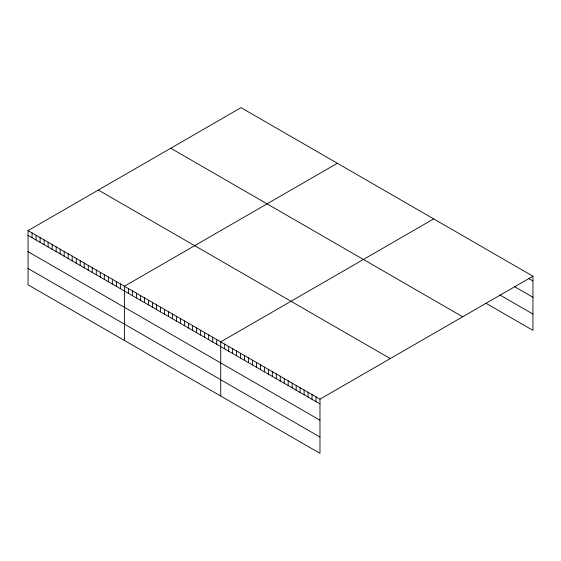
<?xml version="1.0" encoding="UTF-8"?>
<svg xmlns="http://www.w3.org/2000/svg" width="561" height="561" viewBox="0 0 561 561"><rect width="100%" height="100%" fill="white"/><g stroke="black" fill="none" stroke-linecap="round" stroke-linejoin="round"><path stroke-width="0.84" d="M485.966 303.256L532.95 330.38L532.95 276.201L241.027 107.663L28.05 230.62L28.05 284.799L319.973 453.337L319.973 399.166L28.05 230.62M337.357 163.279L124.388 286.243L124.388 340.415M433.695 218.902L220.718 341.859L220.718 396.031M319.973 399.166L532.95 276.201M528.981 278.67L532.95 280.963M514.423 286.573L532.95 297.267M499.865 294.967L532.95 314.069M170.74 148.237L462.671 316.783M98.329 190.046L390.26 358.584M28.05 235.382L319.973 403.927M28.05 251.686L319.973 420.231M28.05 268.488L319.973 437.033M316.004 396.872L316.004 401.634M312.035 394.579L312.035 399.341M308.066 392.286L308.066 397.048M304.097 389.993L304.097 394.755M300.121 387.707L300.121 392.462M296.152 385.414L296.152 390.168M292.183 383.121L292.183 387.875M288.214 380.828L288.214 385.589M284.245 378.535L284.245 383.296M280.276 376.242L280.276 381.003M276.3 373.949L276.3 378.71M272.33 371.655L272.33 376.417M268.361 369.369L268.361 374.124M264.392 367.076L264.392 371.831M260.423 364.783L260.423 369.545M256.454 362.49L256.454 367.252M252.485 360.197L252.485 364.959M248.509 357.904L248.509 362.665M244.54 355.611L244.54 360.372M240.571 353.318L240.571 358.079M236.602 351.032L236.602 355.786M232.633 348.739L232.633 353.493M228.664 346.446L228.664 351.207M224.688 344.152L224.688 348.914M216.707 339.545L216.707 344.3M212.689 337.224L212.689 341.986M208.678 334.91L208.678 339.664M204.667 332.589L204.667 337.35M200.649 330.275L200.649 335.029M196.638 327.954L196.638 332.715M192.619 325.639L192.619 330.401M188.608 323.318L188.608 328.08M184.597 321.004L184.597 325.766M180.579 318.683L180.579 323.445M176.568 316.369L176.568 321.13M172.55 314.048L172.55 318.809M168.538 311.734L168.538 316.495M164.527 309.42L164.527 314.174M160.509 307.098L160.509 311.86M156.498 304.784L156.498 309.539M152.48 302.463L152.48 307.225M148.469 300.149L148.469 304.904M144.458 297.828L144.458 302.589M140.439 295.514L140.439 300.268M136.428 293.193L136.428 297.954M132.41 290.879L132.41 295.633M128.399 288.557L128.399 293.319M120.37 283.922L120.37 288.684M116.358 281.608L116.358 286.369M112.34 279.287L112.34 284.048M108.329 276.973L108.329 281.734M104.318 274.652L104.318 279.413M100.3 272.337L100.3 277.099M96.289 270.016L96.289 274.778M92.27 267.702L92.27 272.464M88.259 265.388L88.259 270.143M84.248 263.067L84.248 267.828M80.23 260.753L80.23 265.507M76.219 258.432L76.219 263.193M72.201 256.118L72.201 260.872M68.19 253.796L68.19 258.558M64.178 251.482L64.178 256.237M60.16 249.161L60.16 253.923M56.149 246.847L56.149 251.601M52.131 244.526L52.131 249.287M48.12 242.212L48.12 246.973M44.109 239.891L44.109 244.652M40.09 237.576L40.09 242.338M36.079 235.255L36.079 240.017M32.061 232.941L32.061 237.703"/></g></svg>
